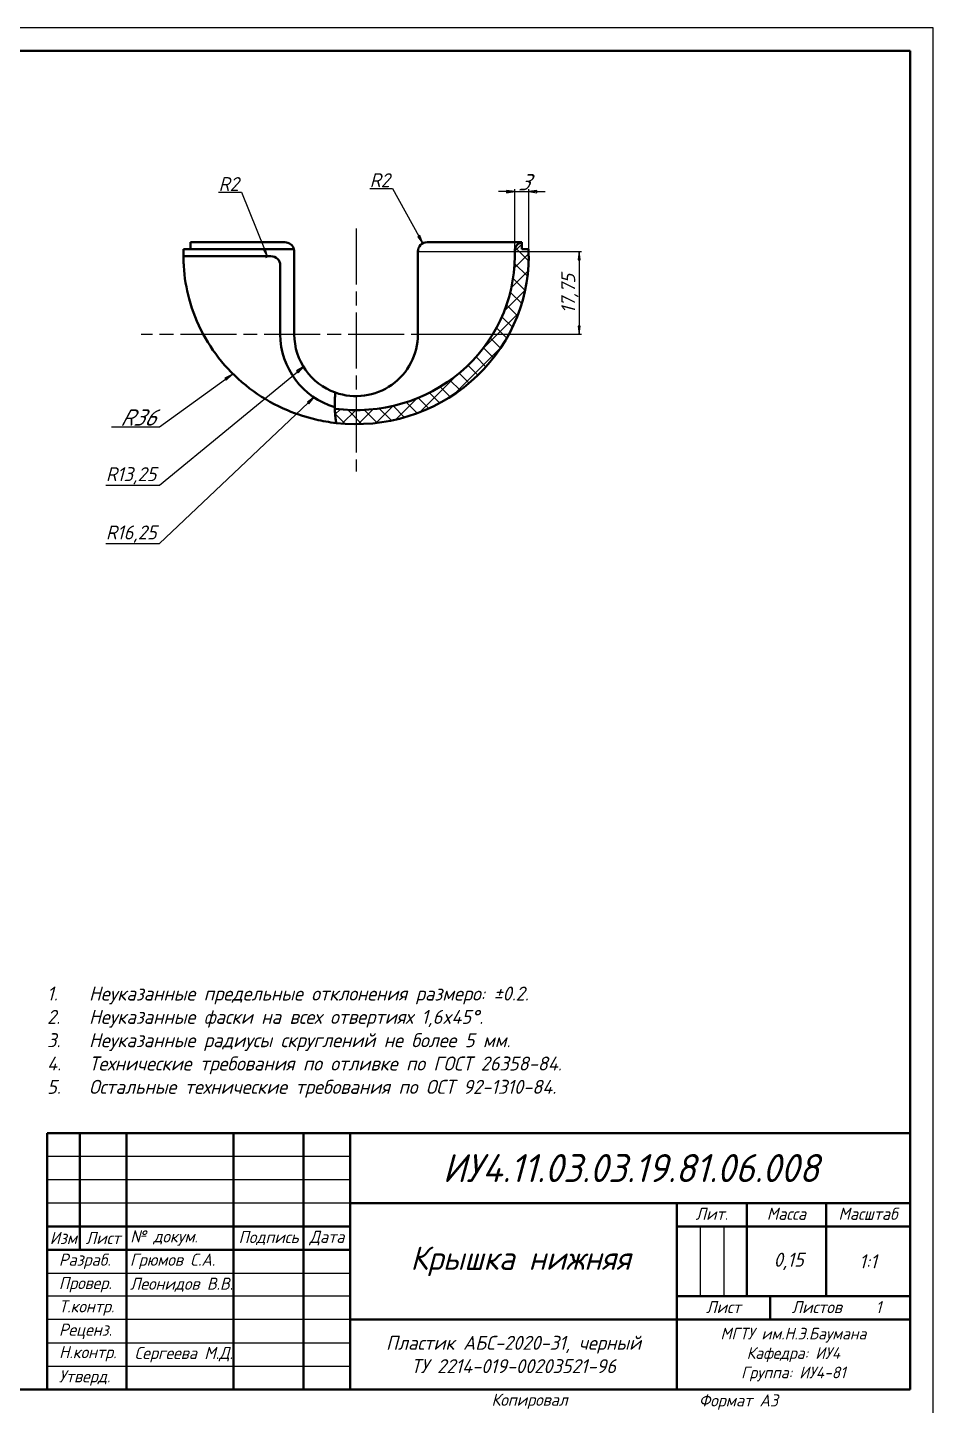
# Model space of a CAD drawing. Header units: inches. Extents: x -14 to 5184, y -66 to 1689.
# Drawn here: x 3771.9 to 3966, y 958.6 to 1255.2 of the extents above; entities that cross this region are included whole.
import ezdxf

# ---------------------------------------------------------------- set-up
doc = ezdxf.new("R2010")
doc.units = ezdxf.units.IN
doc.header["$MEASUREMENT"] = 0
doc.linetypes.add('ACAD_ISO08W100', pattern=[36, 24, -3, 6, -3])
for name, color, linetype, lineweight in [('Видимые тонкие (ГОСТ)', 7, 'Continuous', 25), ('Видимый контур (ГОСТ)', 7, 'Continuous', 50), ('Осевая линия (ГОСТ)', 7, 'ACAD_ISO08W100', 25), ('Размер (ГОСТ)', 7, 'Continuous', 25), ('Текст', 7, 'Continuous', 15), ('Штриховка (ГОСТ)', 7, 'Continuous', 18)]:
    doc.layers.add(name, color=color, linetype=linetype, lineweight=lineweight)
doc.styles.get("Standard").update_dxf_attribs({"font": 'gost_b.ttf', "oblique": 15})
doc.styles.add('Standart 3.0', font='gost_b.ttf', dxfattribs={"oblique": 15, "height": 3})
doc.dimstyles.new('Обычный (ГОСТ)', dxfattribs={"dimscale": 0.5, "dimtxt": 3.5, "dimasz": 3.5, "dimexe": 1, "dimexo": 0, "dimgap": 0.5, "dimtad": 1, "dimrnd": 1e-08, "dimtxsty": 'Standart 3.0', "dimblk": 'Filled-1', "dimblk1": 'Filled-1', "dimblk2": 'Filled-1', "dimcen": 0.09, "dimdle": 15, "dimclrd": 256, "dimclre": 256, "dimclrt": 256, "dimazin": 2, "dimtfac": 0.714286, "dimtmove": 0, "dimatfit": 3, "dimfxl": 1, "dimtolj": 1, "dimlwd": 25, "dimlwe": 25, "dimarcsym": 0})

# ---------------------------------------------------------------- blocks, each defined once
blk = doc.blocks.new('Filled-1')
at = {"color": 0}
for p, q in [((0, 0), (-1, 0.14)), ((-1, 0.14), (-1, -0.14)), ((-1, 0), (0, 0)), ((-1, -0.14), (0, 0))]:
    blk.add_line(p, q, dxfattribs=at)
at = {"color": 0, "flags": 128}
blk.add_lwpolyline([(-1, -0.14), (0, 0), (-1, 0.14), (-1, -0.14)], dxfattribs=at)
at = {"color": 0}
blk.add_solid([(-1, -0.14), (0, 0), (-1, 0.14), (-1, -0.14)], dxfattribs=at)
blk = doc.blocks.new('*D69')
at = {"layer": 'Размер (ГОСТ)', "lineweight": 25, "transparency": 16777216}
for p, q in [((3800.12, 1169.65), (3814.29, 1179.89)), ((3789.88, 1169.65), (3800.12, 1169.65))]:
    blk.add_line(p, q, dxfattribs=at)
at = {"layer": 'Размер (ГОСТ)', "lineweight": 25, "transparency": 16777216, "xscale": 1.75, "yscale": 1.75, "zscale": 1.75, "rotation": 35.83765295427849}
blk.add_blockref('Filled-1', (3815.71, 1180.91), dxfattribs=at)
at = {"layer": 'Размер (ГОСТ)', "transparency": 16777216, "insert": (3789.88, 1173.4), "char_height": 3, "attachment_point": 1, "style": 'Standart 3.0'}
blk.add_mtext('\\A1; {\\fGOST type B|b0|i1|c0|p0;\\H1.16667x;R36}', dxfattribs=at)
blk = doc.blocks.new('*D72')
at = {"layer": 'Размер (ГОСТ)', "lineweight": 25, "transparency": 16777216}
for p, q in [((3800.12, 1144.65), (3832.03, 1174.79)), ((3788.66, 1144.65), (3800.12, 1144.65))]:
    blk.add_line(p, q, dxfattribs=at)
at = {"layer": 'Размер (ГОСТ)', "lineweight": 25, "transparency": 16777216, "xscale": 1.75, "yscale": 1.75, "zscale": 1.75, "rotation": 43.36342295838895}
blk.add_blockref('Filled-1', (3833.3, 1175.99), dxfattribs=at)
at = {"layer": 'Размер (ГОСТ)', "transparency": 16777216, "insert": (3788.66, 1148.51), "char_height": 3, "attachment_point": 1, "style": 'Standart 3.0'}
blk.add_mtext('\\A1;R16,25', dxfattribs=at)
blk = doc.blocks.new('*D73')
at = {"layer": 'Размер (ГОСТ)', "lineweight": 25, "transparency": 16777216}
for p, q in [((3800.12, 1157.15), (3829.71, 1181.45)), ((3788.66, 1157.15), (3800.12, 1157.15))]:
    blk.add_line(p, q, dxfattribs=at)
at = {"layer": 'Размер (ГОСТ)', "lineweight": 25, "transparency": 16777216, "xscale": 1.75, "yscale": 1.75, "zscale": 1.75, "rotation": 39.38601136734665}
blk.add_blockref('Filled-1', (3831.06, 1182.56), dxfattribs=at)
at = {"layer": 'Размер (ГОСТ)', "transparency": 16777216, "insert": (3788.66, 1161.01), "char_height": 3, "attachment_point": 1, "style": 'Standart 3.0'}
blk.add_mtext('\\A1;R13,25', dxfattribs=at)
blk = doc.blocks.new('*D74')
at = {"layer": 'Размер (ГОСТ)', "lineweight": 25, "transparency": 16777216}
for p, q in [((3874.54, 1220.1), (3872.79, 1220.1)), ((3876.29, 1206.24), (3876.29, 1220.6)), ((3876.29, 1220.1), (3879.3, 1220.1)), ((3879.3, 1206.24), (3879.3, 1220.6)), ((3881.05, 1220.1), (3882.8, 1220.1))]:
    blk.add_line(p, q, dxfattribs=at)
at = {"layer": 'Размер (ГОСТ)', "lineweight": 25, "transparency": 16777216, "xscale": 1.75, "yscale": 1.75, "zscale": 1.75}
blk.add_blockref('Filled-1', (3876.29, 1220.1), dxfattribs=at)
at = {"layer": 'Размер (ГОСТ)', "lineweight": 25, "transparency": 16777216, "xscale": 1.75, "yscale": 1.75, "zscale": 1.75, "rotation": 180}
blk.add_blockref('Filled-1', (3879.3, 1220.1), dxfattribs=at)
at = {"layer": 'Размер (ГОСТ)', "transparency": 16777216, "insert": (3875.16, 1223.85), "char_height": 3, "attachment_point": 1, "style": 'Standart 3.0'}
blk.add_mtext('\\A1; \\fGOST Common|b0|i1;\\H3.5000;3', dxfattribs=at)
blk = doc.blocks.new('*D78')
at = {"layer": 'Размер (ГОСТ)', "lineweight": 25, "transparency": 16777216}
for p, q in [((3855.54, 1207.24), (3890.62, 1207.24)), ((3890.12, 1205.49), (3890.12, 1191.24)), ((3855.54, 1189.49), (3890.62, 1189.49))]:
    blk.add_line(p, q, dxfattribs=at)
at = {"layer": 'Размер (ГОСТ)', "lineweight": 25, "transparency": 16777216, "xscale": 1.75, "yscale": 1.75, "zscale": 1.75}
for p, rotation in [((3890.12, 1207.24), 90), ((3890.12, 1189.49), 270)]:
    blk.add_blockref('Filled-1', p, dxfattribs=dict(at, rotation=rotation))
at = {"layer": 'Размер (ГОСТ)', "transparency": 16777216, "insert": (3886.26, 1193.95), "char_height": 3, "attachment_point": 1, "rotation": 90, "style": 'Standart 3.0'}
blk.add_mtext('\\A1;17,75', dxfattribs=at)
blk = doc.blocks.new('*D79')
at = {"layer": 'Размер (ГОСТ)', "lineweight": 25, "transparency": 16777216}
for p, q in [((3845.21, 1220.78), (3850.12, 1220.78)), ((3850.12, 1220.78), (3855.74, 1210.52))]:
    blk.add_line(p, q, dxfattribs=at)
at = {"layer": 'Размер (ГОСТ)', "lineweight": 25, "transparency": 16777216, "xscale": 1.75, "yscale": 1.75, "zscale": 1.75, "rotation": 298.7180996049401}
blk.add_blockref('Filled-1', (3856.58, 1208.99), dxfattribs=at)
at = {"layer": 'Размер (ГОСТ)', "transparency": 16777216, "insert": (3845.21, 1224.03), "char_height": 3, "attachment_point": 1, "style": 'Standart 3.0'}
blk.add_mtext('\\A1;R2', dxfattribs=at)
blk = doc.blocks.new('*D80')
at = {"layer": 'Размер (ГОСТ)', "lineweight": 25, "transparency": 16777216}
for p, q in [((3812.82, 1219.95), (3817.73, 1219.95)), ((3817.73, 1219.95), (3822.64, 1207.72))]:
    blk.add_line(p, q, dxfattribs=at)
blk.add_arc((3824.04, 1204.24), 2, 90, 126.1916, dxfattribs=at)
at = {"layer": 'Размер (ГОСТ)', "lineweight": 25, "transparency": 16777216, "xscale": 1.75, "yscale": 1.75, "zscale": 1.75, "rotation": 291.8676563288234}
blk.add_blockref('Filled-1', (3823.29, 1206.09), dxfattribs=at)
at = {"layer": 'Размер (ГОСТ)', "transparency": 16777216, "insert": (3812.82, 1223.2), "char_height": 3, "attachment_point": 1, "style": 'Standart 3.0'}
blk.add_mtext('\\A1;R2', dxfattribs=at)

msp = doc.modelspace()

# ---------------------------------------------------------------- hatches: boundary and pattern name
at = {"layer": 'Штриховка (ГОСТ)'}
h = msp.add_hatch(dxfattribs=at)
h.set_pattern_fill('ANSI37', color=256, scale=20, style=0)
h.set_pattern_definition([(45, (730.116, 352.1494), (-1.767767, 1.767767), []), (135, (730.116, 352.1494), (-1.767767, -1.767767), [])])
edge = h.paths.add_edge_path()
edge.add_ellipse((3842.2895, 1206.2356), major_axis=(-34, 0), ratio=0.97058824, start_angle=82.307313, end_angle=180)
edge.add_line((3876.2895, 1206.2356), (3876.2895, 1207.2991))
edge.add_ellipse((3878.2895, 1207.2991), major_axis=(0, 2), ratio=1, start_angle=14.477512, end_angle=90, ccw=False)
edge.add_line((3877.7895, 1209.2356), (3877.7895, 1207.7356))
edge.add_line((3877.7895, 1207.7356), (3879.2895, 1207.7356))
edge.add_line((3879.2895, 1207.7356), (3879.2895, 1206.2356))
edge.add_line((3879.2895, 1206.2356), (3879.2975, 1206.2356))
edge.add_ellipse((3842.2895, 1206.2356), major_axis=(37.008, 0), ratio=0.97276161, start_angle=263.371302, end_angle=360, ccw=False)
edge.add_spline(control_points=[(3838.0175, 1170.4762), (3838.0157, 1170.4888), (3838.0129, 1170.5076), (3837.9955, 1170.6311), (3837.9828, 1170.7226), (3837.947, 1170.9935), (3837.9224, 1171.1882), (3837.8716, 1171.6395), (3837.8459, 1171.8929), (3837.823, 1172.1576)], knot_values=[-0.28236659, -0.28236659, -0.28236659, -0.28236659, -0.22163717, -0.22163717, -0.16054827, -0.16054827, -0.08084786, -0.08084786, 0, 0, 0, 0], degree=3, periodic=0)
edge.add_spline(control_points=[(3837.823, 1172.1576), (3837.8103, 1172.3044), (3837.7989, 1172.4488), (3837.7706, 1172.8474), (3837.7575, 1173.0851), (3837.7442, 1173.3769), (3837.7409, 1173.4597), (3837.7383, 1173.5326)], knot_values=[0.36342335, 0.36342335, 0.36342335, 0.36342335, 0.40832439, 0.40832439, 0.4918788, 0.4918788, 0.53000301, 0.53000301, 0.53000301, 0.53000301], degree=3, periodic=0)

# ---------------------------------------------------------------- linework, layer by layer
at = {"layer": 'Видимые тонкие (ГОСТ)'}
for p, q in [((3966.0414, 1255.2356), (3756.0414, 1255.2356)), ((3966.0414, 958.2356), (3966.0414, 1255.2356))]:
    msp.add_line(p, q, dxfattribs=at)
at = {"layer": 'Видимые тонкие (ГОСТ)', "transparency": 33554684}
for p, q in [((3841.0414, 1013.2356), (3776.0414, 1013.2356)), ((3841.0414, 1008.2356), (3776.0414, 1008.2356)), ((3841.0414, 1003.2356), (3776.0414, 1003.2356)), ((3916.029, 998.0269), (3916.029, 983.2356)), ((3921.1069, 998.0269), (3921.1069, 983.2356)), ((3776.0414, 988.2356), (3841.0414, 988.2356)), ((3841.0414, 983.2356), (3776.0414, 983.2356)), ((3841.0414, 978.2356), (3776.0414, 978.2356))]:
    msp.add_line(p, q, dxfattribs=at)
for points in [[(3776.0414, 973.2356), (3841.0414, 973.2356)], [(3776.0414, 968.2356), (3841.0414, 968.2356)]]:
    msp.add_lwpolyline(points, dxfattribs=at)
at = {"layer": 'Видимый контур (ГОСТ)'}
for p, q in [((3961.0414, 1250.2356), (3747.9724, 1250.2356)), ((3803.1263, 1250.2356), (3791.1263, 1250.2356)), ((3961.0414, 963.2356), (3961.0414, 1250.2356)), ((3805.2895, 1207.7356), (3810.2895, 1207.7356)), ((3805.2895, 1207.7356), (3805.2895, 1206.2356)), ((3806.7895, 1209.2356), (3811.7895, 1209.2356)), ((3806.7895, 1209.2356), (3806.7895, 1207.7356)), ((3810.2895, 1207.7356), (3828.974, 1207.7356)), ((3811.7895, 1209.2356), (3827.0375, 1209.2356)), ((3857.5375, 1209.2356), (3877.5796, 1209.2356)), ((3877.7895, 1209.2356), (3877.5796, 1209.2356)), ((3877.7895, 1209.2356), (3877.7895, 1207.7356)), ((3877.7895, 1207.7356), (3879.2895, 1207.7356)), ((3879.2895, 1207.7356), (3879.2895, 1206.2356)), ((3805.2895, 1206.2356), (3805.2815, 1206.2356)), ((3810.2895, 1206.2356), (3805.2895, 1206.2356)), ((3824.0375, 1206.2356), (3810.2895, 1206.2356)), ((3829.0375, 1189.4856), (3829.0375, 1207.2356)), ((3855.5375, 1207.2356), (3855.5375, 1189.4856)), ((3876.2895, 1206.2356), (3876.2895, 1207.2991)), ((3879.2895, 1206.2356), (3879.2975, 1206.2356)), ((3826.0375, 1204.2356), (3826.0375, 1189.4856)), ((3554.0414, 963.2356), (3961.0414, 963.2356))]:
    msp.add_line(p, q, dxfattribs=at)
at = {"layer": 'Видимый контур (ГОСТ)', "transparency": 33554684}
for p, q in [((3776.0414, 1018.2356), (3776.0414, 963.2356)), ((3961.0414, 1018.2356), (3776.0414, 1018.2356)), ((3783.0414, 993.2356), (3783.0414, 1018.2356)), ((3793.0414, 1018.2356), (3793.0414, 963.2356)), ((3816.0414, 963.2356), (3816.0414, 1018.2356)), ((3831.0414, 1018.2356), (3831.0414, 963.2356)), ((3841.0414, 1018.2356), (3841.0414, 963.2356)), ((3841.0414, 1003.2356), (3961.0414, 1003.2356)), ((3911.0414, 1003.2356), (3911.0414, 963.2356)), ((3926.0414, 1003.2356), (3926.0414, 983.2356)), ((3943.0414, 1003.2356), (3943.0414, 983.2356)), ((3841.0414, 998.2356), (3776.0414, 998.2356)), ((3911.0414, 998.2356), (3961.0414, 998.2356)), ((3841.0414, 993.2356), (3776.0414, 993.2356)), ((3961.0414, 983.2356), (3911.0414, 983.2356)), ((3931.0414, 983.2356), (3931.0414, 978.2356)), ((3961.0414, 978.2356), (3841.0414, 978.2356))]:
    msp.add_line(p, q, dxfattribs=at)
at = {"layer": 'Видимый контур (ГОСТ)'}
for centre, radius, start, end in [((3827.0375, 1207.2356), 2, 14.477512, 90), ((3827.0375, 1207.2356), 2, 0, 14.477512), ((3857.5375, 1207.2356), 2, 90, 180), ((3878.2895, 1207.2991), 2, 104.477512, 180), ((3824.0375, 1204.2356), 2, 0, 90), ((3842.2875, 1189.4856), 16.25, 180, 253.70402), ((3842.2875, 1189.4856), 13.25, 180, 250.425468), ((3842.2875, 1189.4856), 13.25, 250.425468, 0)]:
    msp.add_arc(centre, radius, start, end, dxfattribs=at)
for major_axis, ratio, start_param, end_param in [((-34, 0), 0.97058824, 1.43653362, 3.14159265), ((37.008, 0), 0.97276161, 4.59669637, 6.28318531)]:
    msp.add_ellipse((3842.2895, 1206.2356), major_axis=major_axis, ratio=ratio, start_param=start_param, end_param=end_param, dxfattribs=at)
for points, knots in [([(3805.2815, 1206.2356), (3805.2815, 1205.9544), (3805.2849, 1205.6544), (3805.303, 1204.9456), (3805.3206, 1204.5298), (3805.3458, 1204.1144)], [-0.209558637, -0.209558637, -0.209558637, -0.209558637, -0.117711202, -0.117711202, 0, 0, 0, 0]), ([(3805.3458, 1204.1144), (3805.4903, 1201.7329), (3805.8791, 1199.3663), (3807.9156, 1191.8471), (3810.5481, 1186.9729), (3817.7837, 1178.6977), (3822.4477, 1175.361), (3829.5483, 1172.3732), (3831.5692, 1171.7174), (3833.63, 1171.235)], [0, 0, 0, 0, 0.67490216, 0.67490216, 2.20421448, 2.20421448, 3.79080892, 3.79080892, 4.39223597, 4.39223597, 4.39223597, 4.39223597]), ([(3837.823, 1172.1576), (3837.8103, 1172.3044), (3837.7989, 1172.4488), (3837.7706, 1172.8474), (3837.7575, 1173.0851), (3837.7404, 1173.4607), (3837.7356, 1173.604), (3837.7307, 1173.7684), (3837.7296, 1173.8148), (3837.7281, 1173.874), (3837.7278, 1173.8884), (3837.7278, 1173.8884)], [0.363423354, 0.363423354, 0.363423354, 0.363423354, 0.40832439, 0.40832439, 0.491878804, 0.491878804, 0.564924065, 0.564924065, 0.60830636, 0.60830636, 0.648973919, 0.648973919, 0.648973919, 0.648973919]), ([(3838.0175, 1170.4762), (3838.0175, 1170.4762), (3838.0129, 1170.5076), (3837.9955, 1170.6311), (3837.9828, 1170.7226), (3837.947, 1170.9935), (3837.9224, 1171.1882), (3837.8716, 1171.6395), (3837.8459, 1171.8929), (3837.823, 1172.1576)], [-0.28236659, -0.28236659, -0.28236659, -0.28236659, -0.22163717, -0.22163717, -0.160548272, -0.160548272, -0.080847857, -0.080847857, 0, 0, 0, 0])]:
    msp.add_open_spline(points, degree=3, knots=knots, dxfattribs=at)
for points in [[(3837.7278, 1173.8884), (3837.703, 1174.9777), (3837.7473, 1176.0124), (3837.8483, 1177.0013)], [(3833.63, 1171.235), (3835.0764, 1170.8964), (3836.5421, 1170.643), (3838.0175, 1170.4762)]]:
    msp.add_open_spline(points, degree=3, dxfattribs=at)
at = {"layer": 'Осевая линия (ГОСТ)', "ltscale": 0.5}
for p, q in [((3842.2875, 1212.1494), (3842.2875, 1160.1096)), ((3888.619, 1189.4856), (3796.2413, 1189.4856))]:
    msp.add_line(p, q, dxfattribs=at)

# ---------------------------------------------------------------- texts
at = {"layer": 'Текст', "color": 0, "transparency": 33554684, "insert": (3776.0414, 1049.6494), "char_height": 3, "attachment_point": 1, "style": 'Standart 3.0'}
msp.add_mtext_dynamic_manual_height_columns('\\A1;\\pxi-3,l3,ql,t3;1.^I{\\fGOST type B|b0|i0|c204|p0;Неуказанные предельные отклонения размеро}: %%P0.2{\\fGOST type B|b0|i0|c204|p0;.}\\P2.^I{\\fGOST type B|b0|i0|c204|p0;Неуказанные фаски на всех отвертиях 1,6}x45{\\fISOCPEUR|b0|i0|c0|p0;%%D\\fISOCPEUR|b0|i0|c204|p0;.\\fGOST type B|b0|i0|c204|p0;\\P}3.^I{\\fGOST type B|b0|i0|c204|p0;Неуказанные радиусы скруглений не более 5 мм.}\\P4.^I{\\fGOST type B|b0|i0|c204|p0;Технические требования по отливке по ГОСТ 26358-84.\\P}5.^I{\\fGOST type B|b0|i0|c204|p0;Остальные технические требования по ОСТ 92-1310-84.}', width=184.342669, gutter_width=17.5, heights=[23.9293], dxfattribs=at)
at = {"layer": 'Текст', "color": 0, "transparency": 33554684}
for s, width, gutter_width, heights, insert, char_height, attachment_point in [('\\pxqc;{\\fGOST type B|b0|i0|c204|p0;ИУ4.11.03.03.19.81.06.008}', 120, 12.5, [0], (3901.2071, 1010.7356), 6, 5), ('\\pxqc;{\\fGOST type B|b0|i0|c204|p0;Лит.}', 15, 17.5, [0], (3911.0414, 1002.2287), 2.6, 1), ('\\pxqc;{\\fGOST type B|b0|i0|c204|p0;Масса}', 17, 17.5, [0], (3926.0414, 1002.2287), 2.6, 1), ('\\pxqc;{\\fGOST type B|b0|i0|c204|p0;Масштаб}', 18, 17.5, [0], (3943.0414, 1002.2287), 2.6, 1), ('\\pxqc;{\\fGOST type B|b0|i0|c204|p0;Изм}', 7, 17.5, [0], (3776.0414, 995.7356), 2.6, 4), ('\\pxqc;{\\fGOST type B|b0|i0|c204|p0;Лист}', 10, 17.5, [0], (3783.0414, 995.7356), 2.6, 4), ('\\pxi-3,l3.32143,ql,t3.32143;{\\fGOST type B|b0|i0|c204|p0;№ докум\\fGOST type A|b0|i0|c204|p0;.}', 17, 17.5, [4.7965], (3793.0414, 995.7356), 2.6, 4), ('\\pxqc;{\\fGOST type B|b0|i0|c204|p0;Подпись}', 15, 17.5, [0], (3816.0414, 995.7356), 2.6, 4), ('\\pxqc;{\\fGOST type B|b0|i0|c204|p2;Дата}', 10, 17.5, [0], (3831.0414, 995.7356), 2.6, 4), ('\\pxqc;{\\fGOST type B|b0|i0|c204|p0; Крышка нижняя}', 76.091048, 12.5, [23.6399], (3876.0414, 990.7356), 5, 5), ('\\pxql;{\\fGOST type B|b0|i0|c204|p0;Разраб.}', 17, 17.5, [0], (3778.5759, 990.7356), 2.6, 4), ('{\\fGOST type B|b0|i0|c204|p0;Грюмов С.А.}', 22.960032, 17.5, [0], (3793.8127, 990.7356), 2.6, 4), ('\\pxql;{\\fGOST type B|b0|i0|c204|p0;Провер.}', 17, 17.5, [0], (3778.5759, 985.7356), 2.6, 4), ('{\\fGOST type B|b0|i0|c204|p0;Леонидов В.В.}', 24.465407, 17.5, [2.6], (3793.8127, 985.7356), 2.6, 4), ('{\\fGOST type B|b0|i0|c204|p0;Т.контр.}', 17, 17.5, [0], (3778.5759, 980.7356), 2.6, 4), ('\\pxqc;{\\fGOST type B|b0|i0|c204|p0;Лист}', 20, 17.5, [0], (3911.0414, 982.2287), 2.6, 1), ('\\pxqc;{\\fGOST type B|b0|i0|c204|p0;Листов}', 20, 17.5, [0], (3931.0414, 982.2287), 2.6, 1), ('\\pxqc;1', 20, 17.5, [0], (3944.2929, 982.2287), 2.6, 1), ('{\\fGOST type B|b0|i0|c204|p0;Реценз.}', 17, 17.5, [0], (3778.5959, 975.7356), 2.6, 4), ('\\pxqc;{\\fGOST type B|b0|i0|c204|p0;МГТУ им}.{\\fGOST type B|b0|i0|c204|p0;Н.Э.Баумана\\PКафедра}: {\\fGOST type B|b0|i0|c204|p0;ИУ4}\\P{\\fGOST type B|b0|i0|c204|p0;Группа}: {\\fGOST type B|b0|i0|c204|p0;ИУ4-81}', 50, 17.5, [0], (3936.0414, 970.7356), 2.5, 5), ('\\pxql;{\\fGOST type B|b0|i0|c204|p0;Н.контр.}', 17, 17.5, [0], (3778.6159, 970.918), 2.6, 4), ('\\pxqc;{\\fGOST type B|b0|i0|c204|p0;Сергеева М.Д.}', 23.070615, 17.5, [0], (3793.8127, 970.7356), 2.6, 4), ('{\\fGOST type B|b0|i0|c204|p0;Утверд.}', 17, 17.5, [0], (3778.5759, 965.7356), 2.6, 4), ('{\\fGOST type B|b0|i0|c204|p0;Копировал}', 17, 17.5, [0], (3871.3126, 962.3609), 2.6, 1), ('{\\fGOST type B|b0|i0|c204|p0;Формат А}3', 20, 17.5, [0], (3915.7622, 962.2287), 2.6, 1)]:
    msp.add_mtext_dynamic_manual_height_columns(s, width=width, gutter_width=gutter_width, heights=heights, dxfattribs=dict(at, insert=insert, char_height=char_height, attachment_point=attachment_point))
at = {"layer": 'Текст', "char_height": 3, "style": 'Standart 3.0'}
for s, width, insert, attachment_point in [('{\\fGOST type B|b0|i0|c204|p0;0,15}', 18, (3935.0414, 990.7356), 5), ('{\\fGOST type B|b0|i0|c204|p0;1:1}', 18, (3952.0414, 990.7356), 5), ('\\pxqc;{\\fGOST type B|b0|i0|c204|p0;Пластик АБС-2020-31}, {\\fGOST type B|b0|i0|c204|p0;черный\\PТУ 2214-019-00203521-96}', 70, (3841.0414, 970.7643), 4)]:
    msp.add_mtext_dynamic_manual_height_columns(s, width=width, gutter_width=15, heights=[0], dxfattribs=dict(at, insert=insert, attachment_point=attachment_point))

# ---------------------------------------------------------------- dimensions: what is measured, and where the dimension line sits
at = {"layer": 'Размер (ГОСТ)'}
for center, mpoint, override, picture, middle in [((3824.0375, 1204.2356), (3823.2926, 1206.0917), {"dimtih": 1, "dimtoh": 1, "dimlfac": 1, "dimtxsty": 'Standart 3.0', "dimcen": 0, "dimtofl": 0}, '*D80', (3815.1531, 1219.9474)), ((3857.5375, 1207.2356), (3856.5765, 1208.9896), {"dimtih": 1, "dimtoh": 1, "dimtxsty": 'Standart 3.0', "dimcen": 0, "dimtofl": 0}, '*D79', (3847.5373, 1220.7812)), ((3841.3024, 1190.9636), (3831.0617, 1182.5559), {"dimtih": 1, "dimtoh": 1, "dimlfac": 1, "dimtxsty": 'Standart 3.0', "dimcen": 0, "dimtofl": 0}, '*D73', (3794.2643, 1157.1494)), ((3845.116, 1187.1494), (3833.302, 1175.9918), {"dimtih": 1, "dimtoh": 1, "dimlfac": 1, "dimtxsty": 'Standart 3.0', "dimcen": 0, "dimtofl": 0}, '*D72', (3794.2643, 1144.6494))]:
    dim = msp.add_radius_dim(center=center, mpoint=mpoint, dimstyle='Обычный (ГОСТ)', override=override, dxfattribs=at)
    dim.commit()
    dim.dimension.update_dxf_attribs({"geometry": picture, "text_midpoint": middle, "dimtype": 164})
dim = msp.add_linear_dim(base=(3879.2975, 1220.0952), p1=(3876.2895, 1206.2356), p2=(3879.2975, 1206.2356), angle=180, text=' \\fGOST Common|b0|i1;\\H3.5000;3', dimstyle='Обычный (ГОСТ)', override={"dimgap": 0.5, "dimdec": 2, "dimtxsty": 'Standart 3.0', "dimtol": 0, "dimlim": 0, "dimtp": 0, "dimtm": 0, "dimtdec": 3, "dimtofl": 1, "dimatfit": 1}, dxfattribs=at)
dim.commit()
dim.dimension.update_dxf_attribs({"geometry": '*D74', "text_midpoint": (3877.7935, 1220.0952), "dimtype": 160})
dim = msp.add_linear_dim(base=(3890.116, 1189.4856), p1=(3855.5375, 1207.2356), p2=(3855.5375, 1189.4856), angle=90, dimstyle='Обычный (ГОСТ)', override={"dimtxsty": 'Standart 3.0', "dimtofl": 0, "dimatfit": 1}, dxfattribs=at)
dim.commit()
dim.dimension.update_dxf_attribs({"geometry": '*D78', "text_midpoint": (3890.116, 1198.3606), "dimtype": 160})
dim = msp.add_radius_dim(center=(3845.116, 1202.1494), mpoint=(3815.7136, 1180.9144), text=' {\\fGOST type B|b0|i1|c0|p0;\\H1.16667x;R36}', dimstyle='Обычный (ГОСТ)', override={"dimtih": 1, "dimtoh": 1, "dimlfac": 1, "dimtxsty": 'Standart 3.0', "dimcen": 0, "dimtofl": 0}, dxfattribs=at)
dim.commit()
dim.dimension.update_dxf_attribs({"geometry": '*D69', "text_midpoint": (3794.872, 1169.6494), "dimtype": 164})

doc.saveas('drawing.dxf')
